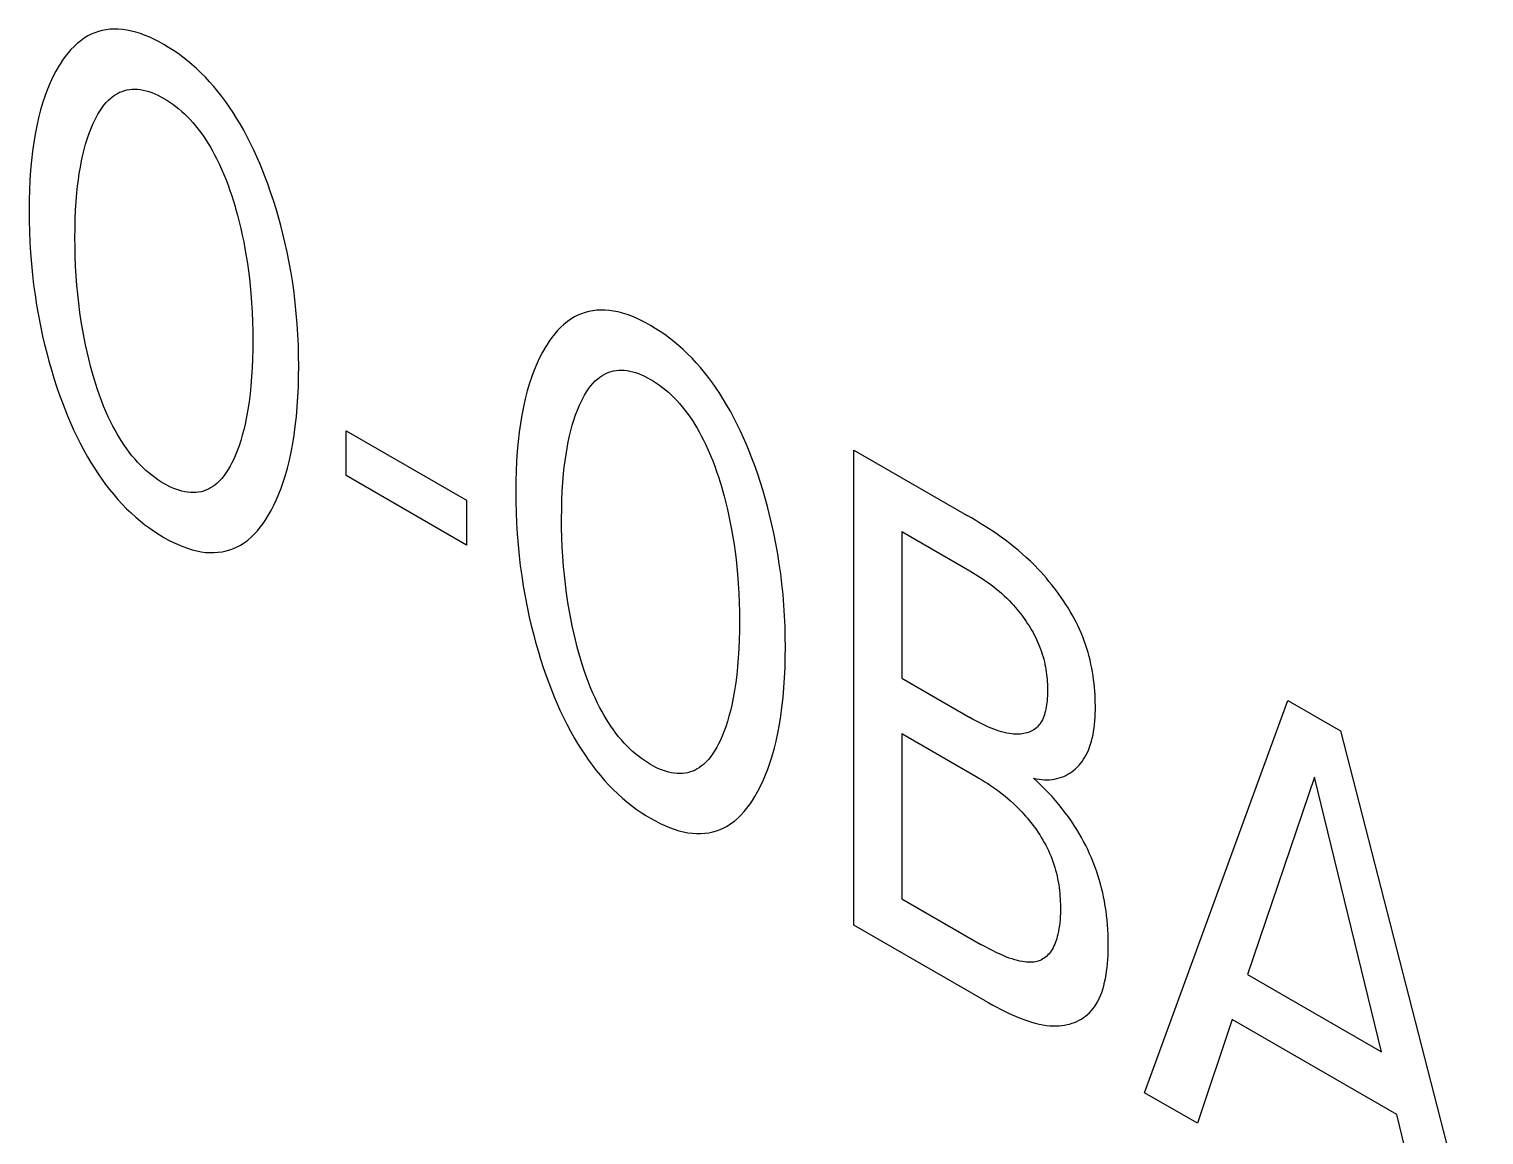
# Model space of a CAD drawing. Extents: x 0 to 420, y 0 to 297.
# Drawn here: x 178.864 to 183.115, y 119.626 to 122.858 of the extents above; entities that cross this region are included whole.
import ezdxf

# ---------------------------------------------------------------- set-up
doc = ezdxf.new("R2010")
doc.units = 0
doc.header["$LTSCALE"] = 23.1
doc.layers.add('40000_ISO', color=7, linetype='CONTINUOUS')

msp = doc.modelspace()

# ---------------------------------------------------------------- linework, layer by layer
at = {"layer": '40000_ISO', "color": 7, "linetype": 'CONTINUOUS'}
for p, q in [((179.0246, 122.8314), (179.0143, 122.8241)), ((179.0354, 122.8378), (179.0246, 122.8314)), ((179.0453, 122.8428), (179.0354, 122.8378)), ((179.0556, 122.8471), (179.0453, 122.8428)), ((179.0662, 122.8507), (179.0556, 122.8471)), ((179.0772, 122.8536), (179.0662, 122.8507)), ((179.0885, 122.8558), (179.0772, 122.8536)), ((179.1001, 122.8573), (179.0885, 122.8558)), ((179.112, 122.8579), (179.1001, 122.8573)), ((179.1241, 122.8578), (179.112, 122.8579)), ((179.1366, 122.8568), (179.1241, 122.8578)), ((179.1494, 122.855), (179.1366, 122.8568)), ((179.1624, 122.8523), (179.1494, 122.855)), ((179.1756, 122.8488), (179.1624, 122.8523)), ((179.189, 122.8446), (179.1756, 122.8488)), ((179.2026, 122.8396), (179.189, 122.8446)), ((179.2162, 122.8339), (179.2026, 122.8396)), ((179.2299, 122.8275), (179.2162, 122.8339)), ((179.2437, 122.8204), (179.2299, 122.8275)), ((178.9774, 122.7884), (178.9693, 122.778)), ((178.986, 122.7983), (178.9774, 122.7884)), ((178.995, 122.8075), (178.986, 122.7983)), ((179.0044, 122.8162), (178.995, 122.8075)), ((179.0143, 122.8241), (179.0044, 122.8162)), ((179.2575, 122.8128), (179.2437, 122.8204)), ((179.2713, 122.8045), (179.2575, 122.8128)), ((179.2851, 122.7956), (179.2713, 122.8045)), ((179.2989, 122.7862), (179.2851, 122.7956)), ((179.3125, 122.7761), (179.2989, 122.7862)), ((178.9514, 122.7514), (178.9419, 122.7351)), ((178.9541, 122.7558), (178.9514, 122.7514)), ((178.9615, 122.7671), (178.9541, 122.7558)), ((178.9693, 122.778), (178.9615, 122.7671)), ((179.3261, 122.7655), (179.3125, 122.7761)), ((179.3395, 122.7542), (179.3261, 122.7655)), ((179.3528, 122.7424), (179.3395, 122.7542)), ((179.3659, 122.73), (179.3528, 122.7424)), ((178.9249, 122.7005), (178.9173, 122.6822)), ((178.9331, 122.7181), (178.9249, 122.7005)), ((178.9419, 122.7351), (178.9331, 122.7181)), ((179.3787, 122.717), (179.3659, 122.73)), ((179.3912, 122.7036), (179.3787, 122.717)), ((179.4033, 122.6897), (179.3912, 122.7036)), ((178.9103, 122.6634), (178.9038, 122.644)), ((178.9173, 122.6822), (178.9103, 122.6634)), ((179.0958, 122.6507), (179.1033, 122.6574)), ((179.1033, 122.6574), (179.1092, 122.6619)), ((179.1092, 122.6619), (179.1153, 122.6661)), ((179.1153, 122.6661), (179.1216, 122.6698)), ((179.1216, 122.6698), (179.1282, 122.6732)), ((179.1282, 122.6732), (179.1351, 122.676)), ((179.1351, 122.676), (179.1421, 122.6784)), ((179.1421, 122.6784), (179.1494, 122.6803)), ((179.1494, 122.6803), (179.1569, 122.6817)), ((179.1569, 122.6817), (179.1647, 122.6824)), ((179.1647, 122.6824), (179.1726, 122.6826)), ((179.1726, 122.6826), (179.1805, 122.6823)), ((179.1805, 122.6823), (179.1886, 122.6813)), ((179.1886, 122.6813), (179.1969, 122.6798)), ((179.1969, 122.6798), (179.2053, 122.6778)), ((179.2053, 122.6778), (179.2138, 122.6753)), ((179.2138, 122.6753), (179.2224, 122.6722)), ((179.2224, 122.6722), (179.2311, 122.6687)), ((179.2311, 122.6687), (179.2399, 122.6647)), ((179.2399, 122.6647), (179.2487, 122.6603)), ((179.2487, 122.6603), (179.2575, 122.6554)), ((179.2575, 122.6554), (179.2663, 122.6501)), ((179.4152, 122.6753), (179.4033, 122.6897)), ((179.4268, 122.6605), (179.4152, 122.6753)), ((179.4381, 122.6453), (179.4268, 122.6605)), ((178.8971, 122.6217), (178.8912, 122.5987)), ((178.9038, 122.644), (178.8971, 122.6217)), ((179.0645, 122.6093), (179.07, 122.6185)), ((179.07, 122.6185), (179.0759, 122.6273)), ((179.0759, 122.6273), (179.0821, 122.6356)), ((179.0821, 122.6356), (179.0888, 122.6434)), ((179.0888, 122.6434), (179.0958, 122.6507)), ((179.2663, 122.6501), (179.2751, 122.6444)), ((179.2751, 122.6444), (179.2838, 122.6383)), ((179.2838, 122.6383), (179.2925, 122.6317)), ((179.2925, 122.6317), (179.3012, 122.6248)), ((179.3012, 122.6248), (179.3097, 122.6175)), ((179.3097, 122.6175), (179.3181, 122.6098)), ((179.4491, 122.6297), (179.4381, 122.6453)), ((179.4597, 122.6138), (179.4491, 122.6297)), ((179.47, 122.5976), (179.4597, 122.6138)), ((178.8859, 122.5751), (178.8812, 122.551)), ((178.8912, 122.5987), (178.8859, 122.5751)), ((179.0438, 122.5656), (179.0497, 122.5796)), ((179.0497, 122.5796), (179.0543, 122.5898)), ((179.0543, 122.5898), (179.0592, 122.5997)), ((179.0592, 122.5997), (179.0645, 122.6093)), ((179.3181, 122.6098), (179.3263, 122.6018)), ((179.3263, 122.6018), (179.3344, 122.5934)), ((179.3344, 122.5934), (179.3424, 122.5846)), ((179.3424, 122.5846), (179.3503, 122.5753)), ((179.3503, 122.5753), (179.358, 122.5655)), ((179.4799, 122.5812), (179.47, 122.5976)), ((179.4907, 122.5623), (179.4799, 122.5812)), ((178.8812, 122.551), (178.8771, 122.5265)), ((179.0288, 122.5214), (179.0334, 122.5365)), ((179.0334, 122.5365), (179.0384, 122.5513)), ((179.0384, 122.5513), (179.0438, 122.5656)), ((179.358, 122.5655), (179.3656, 122.5555)), ((179.3656, 122.5555), (179.3728, 122.5452)), ((179.3728, 122.5452), (179.3799, 122.5347)), ((179.3799, 122.5347), (179.3867, 122.5239)), ((179.501, 122.5432), (179.4907, 122.5623)), ((179.5108, 122.5238), (179.501, 122.5432)), ((178.8736, 122.5014), (178.8704, 122.4735)), ((178.8771, 122.5265), (178.8736, 122.5014)), ((179.0168, 122.4726), (179.0207, 122.4902)), ((179.0207, 122.4902), (179.0246, 122.506)), ((179.0246, 122.506), (179.0288, 122.5214)), ((179.3867, 122.5239), (179.3933, 122.513)), ((179.3933, 122.513), (179.3997, 122.5019)), ((179.3997, 122.5019), (179.4058, 122.4907)), ((179.4058, 122.4907), (179.4116, 122.4794)), ((179.5201, 122.5043), (179.5108, 122.5238)), ((179.5291, 122.4847), (179.5201, 122.5043)), ((178.8679, 122.4452), (178.8659, 122.4164)), ((178.8704, 122.4735), (178.8679, 122.4452)), ((179.0103, 122.4363), (179.0134, 122.4546)), ((179.0134, 122.4546), (179.0168, 122.4726)), ((179.4116, 122.4794), (179.4191, 122.4641)), ((179.4191, 122.4641), (179.4262, 122.4486)), ((179.4262, 122.4486), (179.4328, 122.4331)), ((179.5376, 122.465), (179.5291, 122.4847)), ((179.5457, 122.4452), (179.5376, 122.465)), ((179.5535, 122.4253), (179.5457, 122.4452)), ((178.8659, 122.4164), (178.8646, 122.3873)), ((179.0053, 122.399), (179.0076, 122.4178)), ((179.0076, 122.4178), (179.0103, 122.4363)), ((179.4328, 122.4331), (179.4391, 122.4176)), ((179.4391, 122.4176), (179.445, 122.402)), ((179.445, 122.402), (179.4505, 122.3864)), ((179.5609, 122.4054), (179.5535, 122.4253)), ((179.5695, 122.381), (179.5609, 122.4054)), ((178.8638, 122.3578), (178.8635, 122.328)), ((178.8646, 122.3873), (178.8638, 122.3578)), ((179.0011, 122.3543), (179.0033, 122.3799)), ((179.0033, 122.3799), (179.0053, 122.399)), ((179.4505, 122.3864), (179.4557, 122.3708)), ((179.4557, 122.3708), (179.4607, 122.3552)), ((179.5777, 122.3567), (179.5695, 122.381)), ((178.8635, 122.328), (178.8638, 122.2974)), ((178.9984, 122.3021), (178.9995, 122.3283)), ((178.9995, 122.3283), (179.0011, 122.3543)), ((179.4607, 122.3552), (179.4653, 122.3396)), ((179.4653, 122.3396), (179.4669, 122.3341)), ((179.4669, 122.3341), (179.4724, 122.3143)), ((179.5853, 122.3323), (179.5777, 122.3567)), ((179.5925, 122.3081), (179.5853, 122.3323)), ((178.8638, 122.2974), (178.8645, 122.2665)), ((178.9975, 122.2487), (178.9977, 122.2755)), ((178.9977, 122.2755), (178.9984, 122.3021)), ((179.4724, 122.3143), (179.4775, 122.2946)), ((179.4775, 122.2946), (179.4822, 122.275)), ((179.4822, 122.275), (179.4866, 122.2555)), ((179.5992, 122.2838), (179.5925, 122.3081)), ((179.6054, 122.2597), (179.5992, 122.2838)), ((178.8645, 122.2665), (178.8659, 122.2353)), ((178.8659, 122.2353), (178.8678, 122.2038)), ((178.9977, 122.2212), (178.9975, 122.2487)), ((179.4866, 122.2555), (179.4906, 122.2361)), ((179.4906, 122.2361), (179.4943, 122.2168)), ((179.6112, 122.2356), (179.6054, 122.2597)), ((179.6178, 122.2056), (179.6112, 122.2356)), ((178.8678, 122.2038), (178.8703, 122.172)), ((178.9984, 122.1935), (178.9977, 122.2212)), ((178.9995, 122.1655), (178.9984, 122.1935)), ((179.4943, 122.2168), (179.4981, 122.1947)), ((179.4981, 122.1947), (179.5016, 122.1728)), ((179.6238, 122.1757), (179.6178, 122.2056)), ((178.8703, 122.172), (178.8734, 122.14)), ((179.0011, 122.1373), (178.9995, 122.1655)), ((179.5016, 122.1728), (179.5046, 122.151)), ((179.5046, 122.151), (179.5073, 122.1293)), ((179.6291, 122.146), (179.6238, 122.1757)), ((179.6338, 122.1165), (179.6291, 122.146)), ((178.8734, 122.14), (178.8769, 122.1105)), ((178.8769, 122.1105), (178.8809, 122.0809)), ((179.0032, 122.1089), (179.0011, 122.1373)), ((179.0056, 122.0828), (179.0032, 122.1089)), ((179.5073, 122.1293), (179.5097, 122.1078)), ((179.5097, 122.1078), (179.5117, 122.0864)), ((179.6379, 122.0872), (179.6338, 122.1165)), ((178.8809, 122.0809), (178.8855, 122.051)), ((179.0085, 122.0566), (179.0056, 122.0828)), ((179.5117, 122.0864), (179.5138, 122.0583)), ((179.6414, 122.0582), (179.6379, 122.0872)), ((178.8855, 122.051), (178.8907, 122.0209)), ((178.8907, 122.0209), (178.8966, 121.9906)), ((179.0119, 122.0301), (179.0085, 122.0566)), ((179.0159, 122.0035), (179.0119, 122.0301)), ((179.5138, 122.0583), (179.5154, 122.0305)), ((179.5154, 122.0305), (179.5166, 122.0029)), ((179.6445, 122.0266), (179.6414, 122.0582)), ((179.6471, 121.9953), (179.6445, 122.0266)), ((180.4675, 122.0217), (180.4576, 122.0167)), ((180.4778, 122.026), (180.4675, 122.0217)), ((180.4885, 122.0296), (180.4778, 122.026)), ((180.4994, 122.0325), (180.4885, 122.0296)), ((180.5107, 122.0347), (180.4994, 122.0325)), ((180.5223, 122.0362), (180.5107, 122.0347)), ((180.5342, 122.0368), (180.5223, 122.0362)), ((180.5464, 122.0367), (180.5342, 122.0368)), ((180.5588, 122.0357), (180.5464, 122.0367)), ((180.5716, 122.0339), (180.5588, 122.0357)), ((180.5846, 122.0312), (180.5716, 122.0339)), ((180.5979, 122.0277), (180.5846, 122.0312)), ((180.6113, 122.0235), (180.5979, 122.0277)), ((180.6248, 122.0185), (180.6113, 122.0235)), ((180.6384, 122.0128), (180.6248, 122.0185)), ((178.8966, 121.9906), (178.9031, 121.9602)), ((179.0204, 121.9767), (179.0159, 122.0035)), ((179.0242, 121.9561), (179.0204, 121.9767)), ((179.5166, 122.0029), (179.5172, 121.9756)), ((179.5172, 121.9756), (179.5175, 121.9485)), ((179.649, 121.9643), (179.6471, 121.9953)), ((180.4082, 121.9771), (180.3997, 121.9673)), ((180.4172, 121.9864), (180.4082, 121.9771)), ((180.4266, 121.9951), (180.4172, 121.9864)), ((180.4365, 122.003), (180.4266, 121.9951)), ((180.4468, 122.0103), (180.4365, 122.003)), ((180.4576, 122.0167), (180.4468, 122.0103)), ((180.6521, 122.0064), (180.6384, 122.0128)), ((180.6659, 121.9993), (180.6521, 122.0064)), ((180.6797, 121.9917), (180.6659, 121.9993)), ((180.6935, 121.9834), (180.6797, 121.9917)), ((180.7074, 121.9745), (180.6935, 121.9834)), ((178.9031, 121.9602), (178.9088, 121.9359)), ((178.9088, 121.9359), (178.9149, 121.9115)), ((179.0284, 121.9355), (179.0242, 121.9561)), ((179.0329, 121.9148), (179.0284, 121.9355)), ((179.5175, 121.9485), (179.5173, 121.9213)), ((179.6504, 121.9336), (179.649, 121.9643)), ((179.6512, 121.9032), (179.6504, 121.9336)), ((180.3763, 121.9347), (180.3736, 121.9303)), ((180.3837, 121.946), (180.3763, 121.9347)), ((180.3915, 121.9569), (180.3837, 121.946)), ((180.3997, 121.9673), (180.3915, 121.9569)), ((180.7211, 121.9651), (180.7074, 121.9745)), ((180.7348, 121.955), (180.7211, 121.9651)), ((180.7483, 121.9444), (180.7348, 121.955)), ((180.7618, 121.9331), (180.7483, 121.9444)), ((180.775, 121.9213), (180.7618, 121.9331)), ((178.9149, 121.9115), (178.9215, 121.887)), ((179.0378, 121.894), (179.0329, 121.9148)), ((179.0432, 121.8731), (179.0378, 121.894)), ((179.5166, 121.8943), (179.5155, 121.8676)), ((179.5173, 121.9213), (179.5166, 121.8943)), ((179.6514, 121.8731), (179.6512, 121.9032)), ((180.3553, 121.897), (180.3471, 121.8794)), ((180.3641, 121.914), (180.3553, 121.897)), ((180.3736, 121.9303), (180.3641, 121.914)), ((180.7881, 121.9089), (180.775, 121.9213)), ((180.801, 121.8959), (180.7881, 121.9089)), ((180.8134, 121.8825), (180.801, 121.8959)), ((178.9215, 121.887), (178.9286, 121.8625)), ((178.9286, 121.8625), (178.9361, 121.8379)), ((179.0489, 121.8521), (179.0432, 121.8731)), ((179.0536, 121.8361), (179.0489, 121.8521)), ((179.5155, 121.8676), (179.5139, 121.8413)), ((179.6512, 121.8429), (179.6514, 121.8731)), ((180.3395, 121.8611), (180.3325, 121.8423)), ((180.3471, 121.8794), (180.3395, 121.8611)), ((180.5375, 121.845), (180.5439, 121.8487)), ((180.5439, 121.8487), (180.5505, 121.8521)), ((180.5505, 121.8521), (180.5573, 121.8549)), ((180.5573, 121.8549), (180.5643, 121.8573)), ((180.5643, 121.8573), (180.5716, 121.8592)), ((180.5716, 121.8592), (180.5791, 121.8605)), ((180.5791, 121.8605), (180.5869, 121.8613)), ((180.5869, 121.8613), (180.5948, 121.8615)), ((180.5948, 121.8615), (180.6027, 121.8612)), ((180.6027, 121.8612), (180.6109, 121.8602)), ((180.6109, 121.8602), (180.6191, 121.8587)), ((180.6191, 121.8587), (180.6275, 121.8567)), ((180.6275, 121.8567), (180.636, 121.8542)), ((180.636, 121.8542), (180.6446, 121.8511)), ((180.6446, 121.8511), (180.6533, 121.8476)), ((180.6533, 121.8476), (180.6621, 121.8436)), ((180.8255, 121.8686), (180.8134, 121.8825)), ((180.8374, 121.8542), (180.8255, 121.8686)), ((180.849, 121.8394), (180.8374, 121.8542)), ((178.9361, 121.8379), (178.9441, 121.8133)), ((178.9441, 121.8133), (178.9526, 121.7886)), ((179.0585, 121.8202), (179.0536, 121.8361)), ((179.0637, 121.8042), (179.0585, 121.8202)), ((179.5117, 121.8153), (179.5093, 121.792)), ((179.5139, 121.8413), (179.5117, 121.8153)), ((179.6491, 121.7833), (179.6504, 121.8129)), ((179.6504, 121.8129), (179.6512, 121.8429)), ((180.326, 121.8229), (180.3194, 121.8005)), ((180.3325, 121.8423), (180.326, 121.8229)), ((180.4922, 121.7974), (180.4981, 121.8062)), ((180.4981, 121.8062), (180.5044, 121.8145)), ((180.5044, 121.8145), (180.511, 121.8223)), ((180.511, 121.8223), (180.5181, 121.8296)), ((180.5181, 121.8296), (180.5255, 121.8363)), ((180.5255, 121.8363), (180.5314, 121.8408)), ((180.5314, 121.8408), (180.5375, 121.845)), ((180.6621, 121.8436), (180.6709, 121.8392)), ((180.6709, 121.8392), (180.6797, 121.8343)), ((180.6797, 121.8343), (180.6885, 121.829)), ((180.6885, 121.829), (180.6973, 121.8233)), ((180.6973, 121.8233), (180.7061, 121.8171)), ((180.7061, 121.8171), (180.7148, 121.8106)), ((180.7148, 121.8106), (180.7234, 121.8037)), ((180.8603, 121.8242), (180.849, 121.8394)), ((180.8713, 121.8086), (180.8603, 121.8242)), ((180.8819, 121.7927), (180.8713, 121.8086)), ((178.9526, 121.7886), (178.96, 121.7683)), ((178.96, 121.7683), (178.9678, 121.7479)), ((179.0692, 121.7883), (179.0637, 121.8042)), ((179.0751, 121.7723), (179.0692, 121.7883)), ((179.0814, 121.7564), (179.0751, 121.7723)), ((179.5064, 121.7691), (179.503, 121.7466)), ((179.5093, 121.792), (179.5064, 121.7691)), ((179.6472, 121.7541), (179.6491, 121.7833)), ((180.3134, 121.7776), (180.3081, 121.754)), ((180.3194, 121.8005), (180.3134, 121.7776)), ((180.4719, 121.7585), (180.4765, 121.7687)), ((180.4765, 121.7687), (180.4815, 121.7786)), ((180.4815, 121.7786), (180.4867, 121.7882)), ((180.4867, 121.7882), (180.4922, 121.7974)), ((180.7234, 121.8037), (180.7319, 121.7964)), ((180.7319, 121.7964), (180.7403, 121.7887)), ((180.7403, 121.7887), (180.7486, 121.7807)), ((180.7486, 121.7807), (180.7567, 121.7723)), ((180.7567, 121.7723), (180.7646, 121.7635)), ((180.7646, 121.7635), (180.7725, 121.7541)), ((180.8922, 121.7765), (180.8819, 121.7927)), ((180.9021, 121.7601), (180.8922, 121.7765)), ((178.9678, 121.7479), (178.9759, 121.7276)), ((178.9759, 121.7276), (178.9845, 121.7074)), ((179.088, 121.7405), (179.0814, 121.7564)), ((179.0951, 121.7247), (179.088, 121.7405)), ((179.1027, 121.709), (179.0951, 121.7247)), ((179.4991, 121.7245), (179.4946, 121.7029)), ((179.503, 121.7466), (179.4991, 121.7245)), ((179.6415, 121.697), (179.6447, 121.7253)), ((179.6447, 121.7253), (179.6472, 121.7541)), ((180.3034, 121.7299), (180.2993, 121.7053)), ((180.3081, 121.754), (180.3034, 121.7299)), ((180.4556, 121.7154), (180.4606, 121.7302)), ((180.4606, 121.7302), (180.466, 121.7445)), ((180.466, 121.7445), (180.4719, 121.7585)), ((180.7725, 121.7541), (180.7803, 121.7444)), ((180.7803, 121.7444), (180.7878, 121.7344)), ((180.7878, 121.7344), (180.7951, 121.7241)), ((180.7951, 121.7241), (180.8021, 121.7136)), ((180.9129, 121.7412), (180.9021, 121.7601)), ((180.9232, 121.722), (180.9129, 121.7412)), ((180.933, 121.7027), (180.9232, 121.722)), ((178.9845, 121.7074), (178.9935, 121.6872)), ((178.9935, 121.6872), (179.0029, 121.6672)), ((179.1085, 121.6975), (179.1027, 121.709)), ((179.1146, 121.6861), (179.1085, 121.6975)), ((179.121, 121.6748), (179.1146, 121.6861)), ((179.4908, 121.6867), (179.4866, 121.6709)), ((179.4946, 121.7029), (179.4908, 121.6867)), ((179.6381, 121.6715), (179.6415, 121.697)), ((179.7897, 121.5532), (179.7897, 121.6841)), ((179.7897, 121.6841), (180.1417, 121.4809)), ((180.2958, 121.6803), (180.2926, 121.6524)), ((180.2993, 121.7053), (180.2958, 121.6803)), ((180.4429, 121.6691), (180.4468, 121.6849)), ((180.4468, 121.6849), (180.451, 121.7003)), ((180.451, 121.7003), (180.4556, 121.7154)), ((180.8021, 121.7136), (180.809, 121.7028)), ((180.809, 121.7028), (180.8156, 121.6919)), ((180.8156, 121.6919), (180.8219, 121.6808)), ((180.8219, 121.6808), (180.828, 121.6696)), ((180.9424, 121.6832), (180.933, 121.7027)), ((180.9513, 121.6636), (180.9424, 121.6832)), ((179.0029, 121.6672), (179.0128, 121.6474)), ((179.0128, 121.6474), (179.0232, 121.6277)), ((179.1276, 121.6636), (179.121, 121.6748)), ((179.1344, 121.6526), (179.1276, 121.6636)), ((179.1415, 121.6419), (179.1344, 121.6526)), ((179.1488, 121.6314), (179.1415, 121.6419)), ((179.4771, 121.6403), (179.4718, 121.6256)), ((179.4821, 121.6555), (179.4771, 121.6403)), ((179.4866, 121.6709), (179.4821, 121.6555)), ((179.6295, 121.6219), (179.6341, 121.6465)), ((179.6341, 121.6465), (179.6381, 121.6715)), ((180.2926, 121.6524), (180.2901, 121.6241)), ((180.4356, 121.6335), (180.4391, 121.6515)), ((180.4391, 121.6515), (180.4429, 121.6691)), ((180.828, 121.6696), (180.8339, 121.6583)), ((180.8339, 121.6583), (180.8414, 121.6429)), ((180.8414, 121.6429), (180.8484, 121.6275)), ((180.9598, 121.6439), (180.9513, 121.6636)), ((180.968, 121.6241), (180.9598, 121.6439)), ((179.0232, 121.6277), (179.0341, 121.6082)), ((179.0341, 121.6082), (179.044, 121.5915)), ((179.1564, 121.6211), (179.1488, 121.6314)), ((179.1642, 121.6112), (179.1564, 121.6211)), ((179.1722, 121.6016), (179.1642, 121.6112)), ((179.1801, 121.5928), (179.1722, 121.6016)), ((179.1883, 121.5842), (179.1801, 121.5928)), ((179.4614, 121.6007), (179.4565, 121.5904)), ((179.466, 121.6112), (179.4614, 121.6007)), ((179.4718, 121.6256), (179.466, 121.6112)), ((179.6184, 121.5744), (179.6242, 121.5979)), ((179.6242, 121.5979), (179.6295, 121.6219)), ((180.2882, 121.5953), (180.2868, 121.5662)), ((180.2901, 121.6241), (180.2882, 121.5953)), ((180.4275, 121.5778), (180.4299, 121.5967)), ((180.4299, 121.5967), (180.4326, 121.6152)), ((180.4326, 121.6152), (180.4356, 121.6335)), ((180.8484, 121.6275), (180.8551, 121.612)), ((180.8551, 121.612), (180.8613, 121.5965)), ((180.8613, 121.5965), (180.8672, 121.5809)), ((180.9757, 121.6042), (180.968, 121.6241)), ((180.9831, 121.5843), (180.9757, 121.6042)), ((181.2742, 120.2397), (181.2742, 121.6278)), ((181.2742, 121.6278), (181.6052, 121.4367)), ((179.044, 121.5915), (179.0543, 121.575)), ((179.0543, 121.575), (179.065, 121.5587)), ((179.065, 121.5587), (179.076, 121.5428)), ((179.1965, 121.5761), (179.1883, 121.5842)), ((179.205, 121.5683), (179.1965, 121.5761)), ((179.2135, 121.5609), (179.205, 121.5683)), ((179.2222, 121.5539), (179.2135, 121.5609)), ((179.231, 121.5473), (179.2222, 121.5539)), ((179.4336, 121.5531), (179.4269, 121.5449)), ((179.4398, 121.5617), (179.4336, 121.5531)), ((179.4457, 121.5709), (179.4398, 121.5617)), ((179.4513, 121.5805), (179.4457, 121.5709)), ((179.4565, 121.5904), (179.4513, 121.5805)), ((179.6061, 121.5337), (179.6118, 121.5515)), ((179.6118, 121.5515), (179.6184, 121.5744)), ((180.1417, 121.3501), (179.7897, 121.5532)), ((180.2868, 121.5662), (180.286, 121.5367)), ((180.4234, 121.5332), (180.4255, 121.5588)), ((180.4255, 121.5588), (180.4275, 121.5778)), ((180.8672, 121.5809), (180.8727, 121.5653)), ((180.8727, 121.5653), (180.878, 121.5497)), ((180.878, 121.5497), (180.8829, 121.5341)), ((180.9918, 121.5599), (180.9831, 121.5843)), ((180.9999, 121.5356), (180.9918, 121.5599)), ((179.076, 121.5428), (179.0873, 121.5273)), ((179.0873, 121.5273), (179.099, 121.5121)), ((179.099, 121.5121), (179.111, 121.4974)), ((179.2398, 121.5411), (179.231, 121.5473)), ((179.2486, 121.5353), (179.2398, 121.5411)), ((179.2575, 121.53), (179.2486, 121.5353)), ((179.2664, 121.5251), (179.2575, 121.53)), ((179.2752, 121.5206), (179.2664, 121.5251)), ((179.284, 121.5167), (179.2752, 121.5206)), ((179.2928, 121.5132), (179.284, 121.5167)), ((179.3014, 121.5102), (179.2928, 121.5132)), ((179.31, 121.5077), (179.3014, 121.5102)), ((179.3184, 121.5057), (179.31, 121.5077)), ((179.3735, 121.508), (179.3661, 121.5059)), ((179.3805, 121.5105), (179.3735, 121.508)), ((179.3874, 121.5136), (179.3805, 121.5105)), ((179.394, 121.5171), (179.3874, 121.5136)), ((179.4003, 121.5211), (179.394, 121.5171)), ((179.4064, 121.5255), (179.4003, 121.5211)), ((179.4123, 121.5302), (179.4064, 121.5255)), ((179.4198, 121.5373), (179.4123, 121.5302)), ((179.4269, 121.5449), (179.4198, 121.5373)), ((179.5934, 121.4994), (179.6, 121.5163)), ((179.6, 121.5163), (179.6061, 121.5337)), ((180.286, 121.5367), (180.2858, 121.5069)), ((180.4206, 121.481), (180.4217, 121.5072)), ((180.4217, 121.5072), (180.4234, 121.5332)), ((180.8829, 121.5341), (180.8875, 121.5185)), ((180.8875, 121.5185), (180.8891, 121.513)), ((180.8891, 121.513), (180.8946, 121.4932)), ((181.0075, 121.5112), (180.9999, 121.5356)), ((181.0147, 121.4869), (181.0075, 121.5112)), ((179.111, 121.4974), (179.1232, 121.4832)), ((179.1232, 121.4832), (179.1357, 121.4695)), ((179.1357, 121.4695), (179.1486, 121.4564)), ((179.3267, 121.5043), (179.3184, 121.5057)), ((179.3348, 121.5034), (179.3267, 121.5043)), ((179.3428, 121.5032), (179.3348, 121.5034)), ((179.3508, 121.5035), (179.3428, 121.5032)), ((179.3586, 121.5044), (179.3508, 121.5035)), ((179.3661, 121.5059), (179.3586, 121.5044)), ((179.5709, 121.4515), (179.5789, 121.467)), ((179.5789, 121.467), (179.5864, 121.4829)), ((179.5864, 121.4829), (179.5934, 121.4994)), ((180.1417, 121.4809), (180.1417, 121.3501)), ((180.2858, 121.5069), (180.286, 121.4763)), ((180.286, 121.4763), (180.2868, 121.4454)), ((180.42, 121.4544), (180.4206, 121.481)), ((180.8946, 121.4932), (180.8997, 121.4735)), ((180.8997, 121.4735), (180.9044, 121.4539)), ((181.0214, 121.4627), (181.0147, 121.4869)), ((179.1486, 121.4564), (179.1617, 121.4438)), ((179.1617, 121.4438), (179.175, 121.4318)), ((179.175, 121.4318), (179.1885, 121.4204)), ((179.5472, 121.4134), (179.555, 121.4248)), ((179.555, 121.4248), (179.5623, 121.4366)), ((179.5623, 121.4366), (179.5709, 121.4515)), ((180.2868, 121.4454), (180.2881, 121.4142)), ((180.4197, 121.4276), (180.42, 121.4544)), ((180.4199, 121.4001), (180.4197, 121.4276)), ((180.9044, 121.4539), (180.9088, 121.4344)), ((180.9088, 121.4344), (180.9128, 121.415)), ((181.0276, 121.4386), (181.0214, 121.4627)), ((181.0334, 121.4145), (181.0276, 121.4386)), ((181.6176, 121.4295), (181.6052, 121.4367)), ((181.63, 121.4221), (181.6176, 121.4295)), ((179.1885, 121.4204), (179.2021, 121.4096)), ((179.2021, 121.4096), (179.2159, 121.3995)), ((179.2159, 121.3995), (179.2297, 121.3899)), ((179.2297, 121.3899), (179.2436, 121.3809)), ((179.2436, 121.3809), (179.2575, 121.3726)), ((179.5123, 121.3732), (179.5217, 121.3823)), ((179.5217, 121.3823), (179.5306, 121.3921)), ((179.5306, 121.3921), (179.5391, 121.4025)), ((179.5391, 121.4025), (179.5472, 121.4134)), ((180.2881, 121.4142), (180.29, 121.3827)), ((180.29, 121.3827), (180.2925, 121.3509)), ((180.4206, 121.3724), (180.4199, 121.4001)), ((180.9128, 121.415), (180.9165, 121.3957)), ((180.9165, 121.3957), (180.9204, 121.3736)), ((181.0401, 121.3845), (181.0334, 121.4145)), ((181.046, 121.3546), (181.0401, 121.3845)), ((181.414, 121.3897), (181.414, 120.9608)), ((181.414, 121.3897), (181.613, 121.2748)), ((181.6424, 121.4145), (181.63, 121.4221)), ((181.6549, 121.4067), (181.6424, 121.4145)), ((181.6673, 121.3987), (181.6549, 121.4067)), ((181.6798, 121.3905), (181.6673, 121.3987)), ((181.6922, 121.382), (181.6798, 121.3905)), ((181.7046, 121.3732), (181.6922, 121.382)), ((179.2575, 121.3726), (179.2714, 121.3648)), ((179.2714, 121.3648), (179.2853, 121.3577)), ((179.2853, 121.3577), (179.2992, 121.3513)), ((179.2992, 121.3513), (179.313, 121.3456)), ((179.313, 121.3456), (179.3266, 121.3406)), ((179.3266, 121.3406), (179.3402, 121.3364)), ((179.4503, 121.3363), (179.461, 121.3402)), ((179.461, 121.3402), (179.4713, 121.3448)), ((179.4713, 121.3448), (179.4812, 121.3501)), ((179.4812, 121.3501), (179.492, 121.357)), ((179.492, 121.357), (179.5024, 121.3647)), ((179.5024, 121.3647), (179.5123, 121.3732)), ((180.2925, 121.3509), (180.2957, 121.3189)), ((180.4217, 121.3444), (180.4206, 121.3724)), ((180.4233, 121.3162), (180.4217, 121.3444)), ((180.9204, 121.3736), (180.9238, 121.3517)), ((180.9238, 121.3517), (180.9269, 121.3299)), ((181.0513, 121.3249), (181.046, 121.3546)), ((181.7169, 121.3642), (181.7046, 121.3732)), ((181.7292, 121.3548), (181.7169, 121.3642)), ((181.7415, 121.3451), (181.7292, 121.3548)), ((181.7536, 121.335), (181.7415, 121.3451)), ((179.3402, 121.3364), (179.3535, 121.333)), ((179.3535, 121.333), (179.3666, 121.3305)), ((179.3666, 121.3305), (179.3795, 121.3288)), ((179.3795, 121.3288), (179.3921, 121.328)), ((179.3921, 121.328), (179.4043, 121.328)), ((179.4043, 121.328), (179.4163, 121.3289)), ((179.4163, 121.3289), (179.428, 121.3306)), ((179.428, 121.3306), (179.4393, 121.333)), ((179.4393, 121.333), (179.4503, 121.3363)), ((180.2957, 121.3189), (180.2991, 121.2894)), ((180.4255, 121.2878), (180.4233, 121.3162)), ((180.9269, 121.3299), (180.9295, 121.3082)), ((180.9295, 121.3082), (180.9319, 121.2867)), ((181.056, 121.2954), (181.0513, 121.3249)), ((181.0601, 121.2661), (181.056, 121.2954)), ((181.7657, 121.3246), (181.7536, 121.335)), ((181.7778, 121.3138), (181.7657, 121.3246)), ((181.7897, 121.3026), (181.7778, 121.3138)), ((181.8015, 121.2909), (181.7897, 121.3026)), ((180.2991, 121.2894), (180.3031, 121.2598)), ((180.3031, 121.2598), (180.3077, 121.2299)), ((180.4279, 121.2617), (180.4255, 121.2878)), ((180.4308, 121.2355), (180.4279, 121.2617)), ((180.9319, 121.2867), (180.9339, 121.2653)), ((180.9339, 121.2653), (180.936, 121.2372)), ((181.0636, 121.2371), (181.0601, 121.2661)), ((181.613, 121.2748), (181.6208, 121.2701)), ((181.6208, 121.2701), (181.6286, 121.2654)), ((181.6286, 121.2654), (181.6364, 121.2605)), ((181.6364, 121.2605), (181.6442, 121.2554)), ((181.6442, 121.2554), (181.652, 121.2502)), ((181.8132, 121.2788), (181.8015, 121.2909)), ((181.821, 121.2704), (181.8132, 121.2788)), ((181.8287, 121.2618), (181.821, 121.2704)), ((181.8364, 121.253), (181.8287, 121.2618)), ((181.844, 121.244), (181.8364, 121.253)), ((180.3077, 121.2299), (180.313, 121.1998)), ((180.4342, 121.209), (180.4308, 121.2355)), ((180.936, 121.2372), (180.9377, 121.2094)), ((181.0668, 121.2055), (181.0636, 121.2371)), ((181.652, 121.2502), (181.6598, 121.2449)), ((181.6598, 121.2449), (181.6676, 121.2393)), ((181.6676, 121.2393), (181.6754, 121.2336)), ((181.6754, 121.2336), (181.6831, 121.2276)), ((181.6831, 121.2276), (181.6907, 121.2215)), ((181.6907, 121.2215), (181.6984, 121.2151)), ((181.6984, 121.2151), (181.7059, 121.2085)), ((181.8515, 121.2348), (181.844, 121.244)), ((181.8588, 121.2255), (181.8515, 121.2348)), ((181.866, 121.216), (181.8588, 121.2255)), ((181.8731, 121.2064), (181.866, 121.216)), ((180.313, 121.1998), (180.3188, 121.1695)), ((180.3188, 121.1695), (180.3254, 121.1391)), ((180.4381, 121.1824), (180.4342, 121.209)), ((180.4426, 121.1555), (180.4381, 121.1824)), ((180.9377, 121.2094), (180.9388, 121.1818)), ((180.9388, 121.1818), (180.9395, 121.1545)), ((181.0693, 121.1742), (181.0668, 121.2055)), ((181.0712, 121.1432), (181.0693, 121.1742)), ((181.7059, 121.2085), (181.7134, 121.2016)), ((181.7134, 121.2016), (181.7209, 121.1945)), ((181.7209, 121.1945), (181.7282, 121.1871)), ((181.7282, 121.1871), (181.7355, 121.1795)), ((181.7355, 121.1795), (181.7404, 121.1741)), ((181.7404, 121.1741), (181.7453, 121.1685)), ((181.7453, 121.1685), (181.7501, 121.1628)), ((181.88, 121.1966), (181.8731, 121.2064)), ((181.8868, 121.1867), (181.88, 121.1966)), ((181.8934, 121.1767), (181.8868, 121.1867)), ((181.8997, 121.1665), (181.8934, 121.1767)), ((180.3254, 121.1391), (180.331, 121.1148)), ((180.4464, 121.135), (180.4426, 121.1555)), ((180.4506, 121.1144), (180.4464, 121.135)), ((180.9395, 121.1545), (180.9397, 121.1274)), ((180.9397, 121.1274), (180.9395, 121.1002)), ((181.0726, 121.1125), (181.0712, 121.1432)), ((181.7501, 121.1628), (181.7549, 121.1571)), ((181.7549, 121.1571), (181.7596, 121.1512)), ((181.7596, 121.1512), (181.7642, 121.1452)), ((181.7642, 121.1452), (181.7687, 121.1391)), ((181.7687, 121.1391), (181.7732, 121.1329)), ((181.7732, 121.1329), (181.7775, 121.1266)), ((181.7775, 121.1266), (181.7817, 121.1202)), ((181.9059, 121.1563), (181.8997, 121.1665)), ((181.9119, 121.146), (181.9059, 121.1563)), ((181.9176, 121.1356), (181.9119, 121.146)), ((181.9231, 121.1251), (181.9176, 121.1356)), ((181.9283, 121.1146), (181.9231, 121.1251)), ((180.331, 121.1148), (180.3372, 121.0904)), ((180.3372, 121.0904), (180.3437, 121.0659)), ((180.4551, 121.0937), (180.4506, 121.1144)), ((180.4601, 121.0729), (180.4551, 121.0937)), ((180.9395, 121.1002), (180.9388, 121.0732)), ((181.0734, 121.0821), (181.0726, 121.1125)), ((181.0736, 121.052), (181.0734, 121.0821)), ((181.7817, 121.1202), (181.7858, 121.1138)), ((181.7858, 121.1138), (181.7898, 121.1073)), ((181.7898, 121.1073), (181.7937, 121.1008)), ((181.7937, 121.1008), (181.7974, 121.0942)), ((181.7974, 121.0942), (181.801, 121.0875)), ((181.801, 121.0875), (181.8044, 121.0808)), ((181.9333, 121.104), (181.9283, 121.1146)), ((181.938, 121.0933), (181.9333, 121.104)), ((181.9426, 121.0819), (181.938, 121.0933)), ((180.3437, 121.0659), (180.3508, 121.0414)), ((180.3508, 121.0414), (180.3583, 121.0168)), ((180.4654, 121.052), (180.4601, 121.0729)), ((180.4712, 121.031), (180.4654, 121.052)), ((180.9377, 121.0465), (180.9361, 121.0202)), ((180.9388, 121.0732), (180.9377, 121.0465)), ((181.0734, 121.0218), (181.0736, 121.052)), ((181.8044, 121.0808), (181.8077, 121.0741)), ((181.8077, 121.0741), (181.8108, 121.0673)), ((181.8108, 121.0673), (181.8137, 121.0605)), ((181.8137, 121.0605), (181.8167, 121.0532)), ((181.8167, 121.0532), (181.8195, 121.0458)), ((181.8195, 121.0458), (181.8221, 121.0384)), ((181.947, 121.0705), (181.9426, 121.0819)), ((181.951, 121.0591), (181.947, 121.0705)), ((181.9547, 121.0477), (181.951, 121.0591)), ((181.9581, 121.0362), (181.9547, 121.0477)), ((180.3583, 121.0168), (180.3663, 120.9922)), ((180.4758, 121.015), (180.4712, 121.031)), ((180.4807, 120.9991), (180.4758, 121.015)), ((180.4859, 120.9831), (180.4807, 120.9991)), ((180.9361, 121.0202), (180.934, 120.9942)), ((181.0726, 120.9918), (181.0734, 121.0218)), ((181.8221, 121.0384), (181.8245, 121.031)), ((181.8245, 121.031), (181.8266, 121.0236)), ((181.8266, 121.0236), (181.8286, 121.0162)), ((181.8286, 121.0162), (181.8305, 121.0088)), ((181.8305, 121.0088), (181.8321, 121.0014)), ((181.8321, 121.0014), (181.8336, 120.9941)), ((181.9613, 121.0248), (181.9581, 121.0362)), ((181.9641, 121.0133), (181.9613, 121.0248)), ((181.9667, 121.0019), (181.9641, 121.0133)), ((181.969, 120.9905), (181.9667, 121.0019)), ((180.3663, 120.9922), (180.3748, 120.9675)), ((180.3748, 120.9675), (180.3822, 120.9472)), ((180.4915, 120.9672), (180.4859, 120.9831)), ((180.4973, 120.9512), (180.4915, 120.9672)), ((180.9316, 120.9709), (180.9287, 120.948)), ((180.934, 120.9942), (180.9316, 120.9709)), ((181.0694, 120.933), (181.0713, 120.9622)), ((181.0713, 120.9622), (181.0726, 120.9918)), ((181.414, 120.9608), (181.6129, 120.846)), ((181.8336, 120.9941), (181.8349, 120.9867)), ((181.8349, 120.9867), (181.836, 120.9794)), ((181.836, 120.9794), (181.837, 120.9721)), ((181.837, 120.9721), (181.8378, 120.9649)), ((181.8378, 120.9649), (181.8385, 120.9577)), ((181.8385, 120.9577), (181.839, 120.9506)), ((181.9711, 120.9792), (181.969, 120.9905)), ((181.9729, 120.9679), (181.9711, 120.9792)), ((181.9745, 120.9566), (181.9729, 120.9679)), ((181.9758, 120.9454), (181.9745, 120.9566)), ((180.3822, 120.9472), (180.39, 120.9268)), ((180.39, 120.9268), (180.3982, 120.9065)), ((180.5036, 120.9353), (180.4973, 120.9512)), ((180.5103, 120.9194), (180.5036, 120.9353)), ((180.5174, 120.9036), (180.5103, 120.9194)), ((180.9253, 120.9255), (180.9213, 120.9034)), ((180.9287, 120.948), (180.9253, 120.9255)), ((181.0669, 120.9042), (181.0694, 120.933)), ((181.839, 120.9506), (181.8394, 120.9435)), ((181.8394, 120.9435), (181.8397, 120.9364)), ((181.8397, 120.9157), (181.8394, 120.909)), ((181.8397, 120.9364), (181.8398, 120.9294)), ((181.8398, 120.9225), (181.8397, 120.9157)), ((181.8398, 120.9294), (181.8398, 120.9225)), ((181.977, 120.9343), (181.9758, 120.9454)), ((181.9779, 120.9233), (181.977, 120.9343)), ((181.9786, 120.9124), (181.9779, 120.9233)), ((181.9791, 120.9015), (181.9786, 120.9124)), ((180.3982, 120.9065), (180.4067, 120.8863)), ((180.4067, 120.8863), (180.4157, 120.8661)), ((180.5249, 120.8879), (180.5174, 120.9036)), ((180.5308, 120.8764), (180.5249, 120.8879)), ((180.5369, 120.865), (180.5308, 120.8764)), ((180.9168, 120.8818), (180.913, 120.8656)), ((180.9213, 120.9034), (180.9168, 120.8818)), ((181.0603, 120.8504), (181.0638, 120.8758)), ((181.0638, 120.8758), (181.0669, 120.9042)), ((181.835, 120.871), (181.8337, 120.8652)), ((181.8361, 120.877), (181.835, 120.871)), ((181.8371, 120.8831), (181.8361, 120.877)), ((181.8379, 120.8894), (181.8371, 120.8831)), ((181.8385, 120.8958), (181.8379, 120.8894)), ((181.8391, 120.9024), (181.8385, 120.8958)), ((181.8394, 120.909), (181.8391, 120.9024)), ((181.9794, 120.8908), (181.9791, 120.9015)), ((181.9796, 120.8802), (181.9794, 120.8908)), ((181.9795, 120.869), (181.9796, 120.8802)), ((182.1229, 119.7497), (182.5422, 120.8957)), ((182.5422, 120.8957), (182.6957, 120.8071)), ((180.4157, 120.8661), (180.4252, 120.8461)), ((180.4252, 120.8461), (180.4351, 120.8263)), ((180.5432, 120.8537), (180.5369, 120.865)), ((180.5498, 120.8425), (180.5432, 120.8537)), ((180.5567, 120.8315), (180.5498, 120.8425)), ((180.5637, 120.8208), (180.5567, 120.8315)), ((180.9043, 120.8344), (180.8994, 120.8192)), ((180.9088, 120.8498), (180.9043, 120.8344)), ((180.913, 120.8656), (180.9088, 120.8498)), ((181.0563, 120.8254), (181.0603, 120.8504)), ((181.6207, 120.8416), (181.6129, 120.846)), ((181.6285, 120.8373), (181.6207, 120.8416)), ((181.6363, 120.8332), (181.6285, 120.8373)), ((181.6441, 120.8292), (181.6363, 120.8332)), ((181.6519, 120.8253), (181.6441, 120.8292)), ((181.8196, 120.8301), (181.8168, 120.826)), ((181.8222, 120.8344), (181.8196, 120.8301)), ((181.8246, 120.839), (181.8222, 120.8344)), ((181.8268, 120.8438), (181.8246, 120.839)), ((181.8288, 120.8488), (181.8268, 120.8438)), ((181.8306, 120.8541), (181.8288, 120.8488)), ((181.8323, 120.8595), (181.8306, 120.8541)), ((181.8337, 120.8652), (181.8323, 120.8595)), ((181.9771, 120.8259), (181.9781, 120.8364)), ((181.9781, 120.8364), (181.9788, 120.8471)), ((181.9788, 120.8471), (181.9793, 120.8579)), ((181.9793, 120.8579), (181.9795, 120.869)), ((180.4351, 120.8263), (180.4455, 120.8066)), ((180.4455, 120.8066), (180.4564, 120.7871)), ((180.4564, 120.7871), (180.4663, 120.7704)), ((180.5711, 120.8103), (180.5637, 120.8208)), ((180.5786, 120.8), (180.5711, 120.8103)), ((180.5864, 120.7901), (180.5786, 120.8)), ((180.5944, 120.7805), (180.5864, 120.7901)), ((180.8883, 120.7901), (180.8836, 120.7796)), ((180.894, 120.8045), (180.8883, 120.7901)), ((180.8994, 120.8192), (180.894, 120.8045)), ((181.0465, 120.7768), (181.0517, 120.8008)), ((181.0517, 120.8008), (181.0563, 120.8254)), ((181.414, 120.7994), (181.414, 120.3164)), ((181.414, 120.7994), (181.631, 120.6741)), ((181.6596, 120.8216), (181.6519, 120.8253)), ((181.6674, 120.8182), (181.6596, 120.8216)), ((181.6751, 120.8149), (181.6674, 120.8182)), ((181.6828, 120.8118), (181.6751, 120.8149)), ((181.6905, 120.809), (181.6828, 120.8118)), ((181.6981, 120.8064), (181.6905, 120.809)), ((181.7057, 120.8042), (181.6981, 120.8064)), ((181.7133, 120.8022), (181.7057, 120.8042)), ((181.7207, 120.8005), (181.7133, 120.8022)), ((181.7282, 120.7992), (181.7207, 120.8005)), ((181.7355, 120.7982), (181.7282, 120.7992)), ((181.7407, 120.7978), (181.7355, 120.7982)), ((181.7458, 120.7975), (181.7407, 120.7978)), ((181.7508, 120.7974), (181.7458, 120.7975)), ((181.7558, 120.7975), (181.7508, 120.7974)), ((181.7607, 120.7978), (181.7558, 120.7975)), ((181.7656, 120.7983), (181.7607, 120.7978)), ((181.7703, 120.7991), (181.7656, 120.7983)), ((181.7749, 120.8), (181.7703, 120.7991)), ((181.7795, 120.8012), (181.7749, 120.8)), ((181.7839, 120.8026), (181.7795, 120.8012)), ((181.7882, 120.8042), (181.7839, 120.8026)), ((181.7923, 120.806), (181.7882, 120.8042)), ((181.7963, 120.8081), (181.7923, 120.806)), ((181.8001, 120.8104), (181.7963, 120.8081)), ((181.8038, 120.813), (181.8001, 120.8104)), ((181.8073, 120.8158), (181.8038, 120.813)), ((181.8106, 120.8189), (181.8073, 120.8158)), ((181.8137, 120.8223), (181.8106, 120.8189)), ((181.8168, 120.826), (181.8137, 120.8223)), ((181.9684, 120.7769), (181.9707, 120.7862)), ((181.9707, 120.7862), (181.9727, 120.7958)), ((181.9727, 120.7958), (181.9745, 120.8056)), ((181.9745, 120.8056), (181.9759, 120.8156)), ((181.9759, 120.8156), (181.9771, 120.8259)), ((182.6957, 120.8071), (183.115, 119.177)), ((180.4663, 120.7704), (180.4765, 120.7539)), ((180.4765, 120.7539), (180.4872, 120.7376)), ((180.6024, 120.7716), (180.5944, 120.7805)), ((180.6105, 120.7631), (180.6024, 120.7716)), ((180.6188, 120.755), (180.6105, 120.7631)), ((180.6272, 120.7472), (180.6188, 120.755)), ((180.6358, 120.7398), (180.6272, 120.7472)), ((180.868, 120.7498), (180.8621, 120.7406)), ((180.8735, 120.7594), (180.868, 120.7498)), ((180.8787, 120.7693), (180.8735, 120.7594)), ((180.8836, 120.7796), (180.8787, 120.7693)), ((181.0341, 120.7303), (181.0406, 120.7533)), ((181.0406, 120.7533), (181.0465, 120.7768)), ((181.9529, 120.7369), (181.9563, 120.7437)), ((181.9563, 120.7437), (181.9595, 120.7509)), ((181.9595, 120.7509), (181.9628, 120.7593)), ((181.9628, 120.7593), (181.9658, 120.7679)), ((181.9658, 120.7679), (181.9684, 120.7769)), ((180.4872, 120.7376), (180.4982, 120.7217)), ((180.4982, 120.7217), (180.5096, 120.7062)), ((180.5096, 120.7062), (180.5212, 120.691)), ((180.6444, 120.7328), (180.6358, 120.7398)), ((180.6532, 120.7262), (180.6444, 120.7328)), ((180.662, 120.72), (180.6532, 120.7262)), ((180.6708, 120.7142), (180.662, 120.72)), ((180.6797, 120.7089), (180.6708, 120.7142)), ((180.6886, 120.704), (180.6797, 120.7089)), ((180.6974, 120.6995), (180.6886, 120.704)), ((180.7062, 120.6955), (180.6974, 120.6995)), ((180.8226, 120.7), (180.8162, 120.696)), ((180.8287, 120.7044), (180.8226, 120.7)), ((180.8345, 120.7091), (180.8287, 120.7044)), ((180.8421, 120.7162), (180.8345, 120.7091)), ((180.8491, 120.7238), (180.8421, 120.7162)), ((180.8558, 120.732), (180.8491, 120.7238)), ((180.8621, 120.7406), (180.8558, 120.732)), ((181.0222, 120.6952), (181.0284, 120.7126)), ((181.0284, 120.7126), (181.0341, 120.7303)), ((181.922, 120.6966), (181.9271, 120.7015)), ((181.9271, 120.7015), (181.932, 120.7066)), ((181.932, 120.7066), (181.9366, 120.7121)), ((181.9366, 120.7121), (181.9411, 120.7179)), ((181.9411, 120.7179), (181.9453, 120.7239)), ((181.9453, 120.7239), (181.9492, 120.7303)), ((181.9492, 120.7303), (181.9529, 120.7369)), ((180.5212, 120.691), (180.5332, 120.6763)), ((180.5332, 120.6763), (180.5454, 120.6621)), ((180.5454, 120.6621), (180.558, 120.6484)), ((180.715, 120.692), (180.7062, 120.6955)), ((180.7237, 120.689), (180.715, 120.692)), ((180.7322, 120.6866), (180.7237, 120.689)), ((180.7406, 120.6846), (180.7322, 120.6866)), ((180.7489, 120.6832), (180.7406, 120.6846)), ((180.7571, 120.6823), (180.7489, 120.6832)), ((180.765, 120.6821), (180.7571, 120.6823)), ((180.773, 120.6824), (180.765, 120.6821)), ((180.7808, 120.6833), (180.773, 120.6824)), ((180.7884, 120.6848), (180.7808, 120.6833)), ((180.7957, 120.6869), (180.7884, 120.6848)), ((180.8028, 120.6894), (180.7957, 120.6869)), ((180.8096, 120.6925), (180.8028, 120.6894)), ((180.8162, 120.696), (180.8096, 120.6925)), ((181.0011, 120.6459), (181.0086, 120.6618)), ((181.0086, 120.6618), (181.0157, 120.6783)), ((181.0157, 120.6783), (181.0222, 120.6952)), ((181.631, 120.6741), (181.6395, 120.6691)), ((181.6395, 120.6691), (181.648, 120.6639)), ((181.648, 120.6639), (181.6565, 120.6586)), ((181.6565, 120.6586), (181.6649, 120.6531)), ((181.7992, 120.6685), (181.8073, 120.6668)), ((181.8104, 120.6584), (181.7992, 120.6685)), ((181.8073, 120.6668), (181.8153, 120.6655)), ((181.8214, 120.6479), (181.8104, 120.6584)), ((181.8153, 120.6655), (181.8231, 120.6646)), ((181.8231, 120.6646), (181.8308, 120.6642)), ((181.8308, 120.6642), (181.8383, 120.6641)), ((181.8383, 120.6641), (181.8458, 120.6644)), ((181.8458, 120.6644), (181.853, 120.6651)), ((181.853, 120.6651), (181.8602, 120.6662)), ((181.8602, 120.6662), (181.8671, 120.6677)), ((181.8671, 120.6677), (181.8739, 120.6695)), ((181.8739, 120.6695), (181.8806, 120.6717)), ((181.8806, 120.6717), (181.887, 120.6742)), ((181.887, 120.6742), (181.8933, 120.6771)), ((181.8933, 120.6771), (181.8994, 120.6803)), ((181.8994, 120.6803), (181.9054, 120.6839)), ((181.9054, 120.6839), (181.9111, 120.6878)), ((181.9111, 120.6878), (181.9166, 120.692)), ((181.9166, 120.692), (181.922, 120.6966)), ((182.6197, 120.6719), (182.4242, 120.0952)), ((182.8159, 119.869), (182.6197, 120.6719)), ((180.558, 120.6484), (180.5708, 120.6353)), ((180.5708, 120.6353), (180.584, 120.6227)), ((180.584, 120.6227), (180.5973, 120.6107)), ((180.9772, 120.6037), (180.9846, 120.6155)), ((180.9846, 120.6155), (180.9931, 120.6304)), ((180.9931, 120.6304), (181.0011, 120.6459)), ((181.6649, 120.6531), (181.6734, 120.6474)), ((181.6734, 120.6474), (181.6819, 120.6416)), ((181.6819, 120.6416), (181.6903, 120.6356)), ((181.6903, 120.6356), (181.6987, 120.6294)), ((181.6987, 120.6294), (181.7071, 120.6229)), ((181.7071, 120.6229), (181.7155, 120.6163)), ((181.7155, 120.6163), (181.7237, 120.6093)), ((181.8323, 120.6371), (181.8214, 120.6479)), ((181.843, 120.6259), (181.8323, 120.6371)), ((181.8532, 120.6148), (181.843, 120.6259)), ((181.8632, 120.6034), (181.8532, 120.6148)), ((180.5973, 120.6107), (180.6107, 120.5993)), ((180.6107, 120.5993), (180.6244, 120.5885)), ((180.6244, 120.5885), (180.6381, 120.5784)), ((180.6381, 120.5784), (180.6519, 120.5688)), ((180.9528, 120.571), (180.9614, 120.5814)), ((180.9614, 120.5814), (180.9695, 120.5923)), ((180.9695, 120.5923), (180.9772, 120.6037)), ((181.7237, 120.6093), (181.732, 120.6022)), ((181.732, 120.6022), (181.7401, 120.5947)), ((181.7401, 120.5947), (181.7482, 120.587)), ((181.7482, 120.587), (181.7562, 120.579)), ((181.7562, 120.579), (181.7642, 120.5707)), ((181.873, 120.5917), (181.8632, 120.6034)), ((181.8826, 120.5797), (181.873, 120.5917)), ((181.8918, 120.5677), (181.8826, 120.5797)), ((180.6519, 120.5688), (180.6658, 120.5598)), ((180.6658, 120.5598), (180.6797, 120.5515)), ((180.6797, 120.5515), (180.6937, 120.5437)), ((180.6937, 120.5437), (180.7076, 120.5366)), ((180.7076, 120.5366), (180.7214, 120.5302)), ((180.7214, 120.5302), (180.7352, 120.5245)), ((180.9034, 120.529), (180.9143, 120.5359)), ((180.9143, 120.5359), (180.9246, 120.5436)), ((180.9246, 120.5436), (180.9345, 120.5521)), ((180.9345, 120.5521), (180.9439, 120.5612)), ((180.9439, 120.5612), (180.9528, 120.571)), ((181.7642, 120.5707), (181.7698, 120.5645)), ((181.7698, 120.5645), (181.7754, 120.5582)), ((181.7754, 120.5582), (181.7809, 120.5517)), ((181.7809, 120.5517), (181.7864, 120.5451)), ((181.7864, 120.5451), (181.7918, 120.5383)), ((181.7918, 120.5383), (181.797, 120.5315)), ((181.797, 120.5315), (181.8022, 120.5245)), ((181.9008, 120.5554), (181.8918, 120.5677)), ((181.9095, 120.5429), (181.9008, 120.5554)), ((181.918, 120.5301), (181.9095, 120.5429)), ((181.9251, 120.5188), (181.918, 120.5301)), ((180.7352, 120.5245), (180.7489, 120.5195)), ((180.7489, 120.5195), (180.7624, 120.5153)), ((180.7624, 120.5153), (180.7757, 120.5119)), ((180.7757, 120.5119), (180.7889, 120.5094)), ((180.7889, 120.5094), (180.8018, 120.5077)), ((180.8018, 120.5077), (180.8143, 120.5069)), ((180.8143, 120.5069), (180.8266, 120.5069)), ((180.8266, 120.5069), (180.8385, 120.5078)), ((180.8385, 120.5078), (180.8502, 120.5095)), ((180.8502, 120.5095), (180.8615, 120.5119)), ((180.8615, 120.5119), (180.8726, 120.5151)), ((180.8726, 120.5151), (180.8832, 120.5191)), ((180.8832, 120.5191), (180.8935, 120.5237)), ((180.8935, 120.5237), (180.9034, 120.529)), ((181.8022, 120.5245), (181.8072, 120.5174)), ((181.8072, 120.5174), (181.8121, 120.5101)), ((181.8121, 120.5101), (181.8169, 120.5028)), ((181.8169, 120.5028), (181.8216, 120.4955)), ((181.8216, 120.4955), (181.826, 120.488)), ((181.826, 120.488), (181.8304, 120.4805)), ((181.932, 120.5073), (181.9251, 120.5188)), ((181.9387, 120.4957), (181.932, 120.5073)), ((181.9451, 120.4839), (181.9387, 120.4957)), ((181.8304, 120.4805), (181.8345, 120.4729)), ((181.8345, 120.4729), (181.8385, 120.4652)), ((181.8385, 120.4652), (181.8422, 120.4575)), ((181.8422, 120.4575), (181.8458, 120.4498)), ((181.8458, 120.4498), (181.8491, 120.442)), ((181.9513, 120.472), (181.9451, 120.4839)), ((181.9571, 120.46), (181.9513, 120.472)), ((181.9628, 120.448), (181.9571, 120.46)), ((181.9681, 120.4358), (181.9628, 120.448)), ((181.8491, 120.442), (181.8525, 120.4336)), ((181.8525, 120.4336), (181.8556, 120.4251)), ((181.8556, 120.4251), (181.8585, 120.4166)), ((181.8585, 120.4166), (181.8611, 120.4082)), ((181.8611, 120.4082), (181.8635, 120.3997)), ((181.9731, 120.4236), (181.9681, 120.4358)), ((181.9781, 120.4108), (181.9731, 120.4236)), ((181.9827, 120.398), (181.9781, 120.4108)), ((181.8635, 120.3997), (181.8657, 120.3912)), ((181.8657, 120.3912), (181.8677, 120.3828)), ((181.8677, 120.3828), (181.8694, 120.3743)), ((181.8694, 120.3743), (181.871, 120.3659)), ((181.871, 120.3659), (181.8724, 120.3576)), ((181.987, 120.3852), (181.9827, 120.398)), ((181.9909, 120.3724), (181.987, 120.3852)), ((181.9946, 120.3596), (181.9909, 120.3724)), ((181.9979, 120.3469), (181.9946, 120.3596)), ((181.8724, 120.3576), (181.8736, 120.3493)), ((181.8736, 120.3493), (181.8746, 120.341)), ((181.8746, 120.341), (181.8754, 120.3328)), ((181.8754, 120.3328), (181.8761, 120.3246)), ((181.8761, 120.3246), (181.8767, 120.3166)), ((182.001, 120.3342), (181.9979, 120.3469)), ((182.0037, 120.3216), (182.001, 120.3342)), ((182.0062, 120.3091), (182.0037, 120.3216)), ((181.414, 120.3164), (181.645, 120.1831)), ((181.8767, 120.3166), (181.8771, 120.3086)), ((181.8771, 120.3086), (181.8773, 120.3006)), ((181.8773, 120.3006), (181.8775, 120.2928)), ((181.8775, 120.2832), (181.8773, 120.2738)), ((181.8775, 120.2928), (181.8775, 120.2832)), ((182.0086, 120.295), (182.0062, 120.3091)), ((182.0108, 120.2811), (182.0086, 120.295)), ((182.0125, 120.2673), (182.0108, 120.2811)), ((181.6573, 120.0186), (181.2742, 120.2397)), ((181.8744, 120.2378), (181.8732, 120.2292)), ((181.8755, 120.2465), (181.8744, 120.2378)), ((181.8763, 120.2555), (181.8755, 120.2465)), ((181.8769, 120.2646), (181.8763, 120.2555)), ((181.8773, 120.2738), (181.8769, 120.2646)), ((182.014, 120.2536), (182.0125, 120.2673)), ((182.0152, 120.24), (182.014, 120.2536)), ((182.0161, 120.2265), (182.0152, 120.24)), ((181.8649, 120.1948), (181.863, 120.1892)), ((181.8667, 120.2006), (181.8649, 120.1948)), ((181.8684, 120.2065), (181.8667, 120.2006)), ((181.8699, 120.2126), (181.8684, 120.2065)), ((181.8716, 120.2208), (181.8699, 120.2126)), ((181.8732, 120.2292), (181.8716, 120.2208)), ((182.0167, 120.2131), (182.0161, 120.2265)), ((182.0171, 120.1998), (182.0167, 120.2131)), ((182.0172, 120.1866), (182.0171, 120.1998)), ((181.6562, 120.1767), (181.645, 120.1831)), ((181.6674, 120.1706), (181.6562, 120.1767)), ((181.6787, 120.1648), (181.6674, 120.1706)), ((181.6899, 120.1593), (181.6787, 120.1648)), ((181.701, 120.1541), (181.6899, 120.1593)), ((181.7122, 120.1493), (181.701, 120.1541)), ((181.7201, 120.1461), (181.7122, 120.1493)), ((181.8376, 120.1489), (181.834, 120.1459)), ((181.8409, 120.1522), (181.8376, 120.1489)), ((181.8442, 120.1557), (181.8409, 120.1522)), ((181.8472, 120.1595), (181.8442, 120.1557)), ((181.8503, 120.1638), (181.8472, 120.1595)), ((181.8533, 120.1685), (181.8503, 120.1638)), ((181.856, 120.1733), (181.8533, 120.1685)), ((181.8585, 120.1784), (181.856, 120.1733)), ((181.8608, 120.1837), (181.8585, 120.1784)), ((181.863, 120.1892), (181.8608, 120.1837)), ((182.0158, 120.139), (182.0165, 120.1507)), ((182.0165, 120.1507), (182.0169, 120.1626)), ((182.0169, 120.1626), (182.0172, 120.1745)), ((182.0172, 120.1745), (182.0172, 120.1866)), ((181.7281, 120.1432), (181.7201, 120.1461)), ((181.736, 120.1405), (181.7281, 120.1432)), ((181.7438, 120.1381), (181.736, 120.1405)), ((181.7516, 120.136), (181.7438, 120.1381)), ((181.7593, 120.1342), (181.7516, 120.136)), ((181.767, 120.1328), (181.7593, 120.1342)), ((181.7726, 120.1319), (181.767, 120.1328)), ((181.7781, 120.1313), (181.7726, 120.1319)), ((181.7836, 120.131), (181.7781, 120.1313)), ((181.789, 120.1309), (181.7836, 120.131)), ((181.7943, 120.1311), (181.789, 120.1309)), ((181.7994, 120.1315), (181.7943, 120.1311)), ((181.8045, 120.1323), (181.7994, 120.1315)), ((181.8094, 120.1334), (181.8045, 120.1323)), ((181.8139, 120.1348), (181.8094, 120.1334)), ((181.8182, 120.1364), (181.8139, 120.1348)), ((181.8224, 120.1384), (181.8182, 120.1364)), ((181.8264, 120.1406), (181.8224, 120.1384)), ((181.8303, 120.1431), (181.8264, 120.1406)), ((181.834, 120.1459), (181.8303, 120.1431)), ((182.0108, 120.0938), (182.0125, 120.1048)), ((182.0125, 120.1048), (182.0138, 120.116)), ((182.0138, 120.116), (182.015, 120.1274)), ((182.015, 120.1274), (182.0158, 120.139)), ((182.0014, 120.0524), (182.0042, 120.0623)), ((182.0042, 120.0623), (182.0067, 120.0725)), ((182.0067, 120.0725), (182.0089, 120.083)), ((182.0089, 120.083), (182.0108, 120.0938)), ((182.4242, 120.0952), (182.8159, 119.869)), ((181.9868, 120.0164), (181.991, 120.0248)), ((181.991, 120.0248), (181.9948, 120.0337)), ((181.9948, 120.0337), (181.9983, 120.0429)), ((181.9983, 120.0429), (182.0014, 120.0524)), ((181.6573, 120.0186), (181.6686, 120.0121)), ((181.6686, 120.0121), (181.68, 120.0058)), ((181.68, 120.0058), (181.6913, 119.9996)), ((181.6913, 119.9996), (181.7027, 119.9937)), ((181.7027, 119.9937), (181.7141, 119.9879)), ((181.7141, 119.9879), (181.7255, 119.9824)), ((181.7255, 119.9824), (181.7369, 119.9772)), ((181.7369, 119.9772), (181.7482, 119.9722)), ((181.951, 119.9735), (181.9568, 119.9782)), ((181.9568, 119.9782), (181.9623, 119.9833)), ((181.9623, 119.9833), (181.9676, 119.9888)), ((181.9676, 119.9888), (181.9726, 119.9947)), ((181.9726, 119.9947), (181.9772, 120.0009)), ((181.9772, 120.0009), (181.9822, 120.0084)), ((181.9822, 120.0084), (181.9868, 120.0164)), ((181.7482, 119.9722), (181.7595, 119.9676)), ((181.7595, 119.9676), (181.7707, 119.9633)), ((181.7707, 119.9633), (181.7819, 119.9594)), ((181.7819, 119.9594), (181.793, 119.9559)), ((181.793, 119.9559), (181.804, 119.9529)), ((181.804, 119.9529), (181.8149, 119.9503)), ((181.8149, 119.9503), (181.8257, 119.9481)), ((181.8257, 119.9481), (181.8364, 119.9465)), ((181.8364, 119.9465), (181.8469, 119.9454)), ((181.8469, 119.9454), (181.8573, 119.9449)), ((181.8573, 119.9449), (181.8654, 119.9449)), ((181.8654, 119.9449), (181.8734, 119.9452)), ((181.8734, 119.9452), (181.8813, 119.946)), ((181.8813, 119.946), (181.8891, 119.9471)), ((181.8891, 119.9471), (181.8967, 119.9485)), ((181.8967, 119.9485), (181.9042, 119.9504)), ((181.9042, 119.9504), (181.9115, 119.9526)), ((181.9115, 119.9526), (181.9186, 119.9551)), ((181.9186, 119.9551), (181.9255, 119.9581)), ((181.9255, 119.9581), (181.9322, 119.9614)), ((181.9322, 119.9614), (181.9387, 119.965)), ((181.9387, 119.965), (181.945, 119.9691)), ((181.945, 119.9691), (181.951, 119.9735)), ((182.3793, 119.9638), (182.2779, 119.6603)), ((182.8601, 119.6861), (182.3793, 119.9638)), ((182.2779, 119.6603), (182.1229, 119.7497)), ((182.963, 119.2648), (182.8601, 119.6861))]:
    msp.add_line(p, q, dxfattribs=at)

doc.saveas('drawing.dxf')
